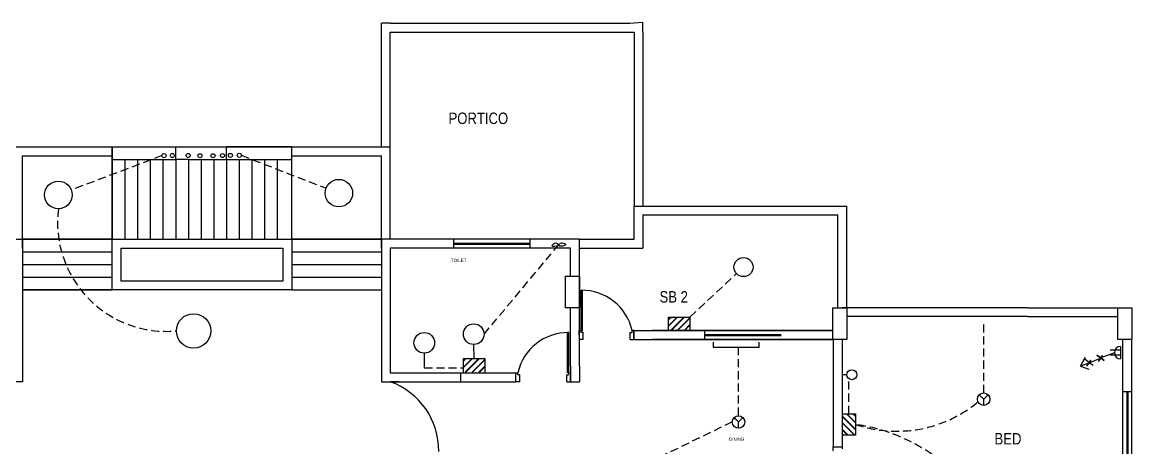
# Model space of a CAD drawing. Header units: inches. Extents: x 1479 to 9982, y -1510 to 1561.
# Drawn here: x 2212 to 3086, y 1016 to 1351 of the extents above; entities that cross this region are included whole.
import ezdxf

# ---------------------------------------------------------------- set-up
doc = ezdxf.new("R2010")
doc.units = ezdxf.units.IN
doc.linetypes.add('DASHED2', pattern=[9.525, 6.35, -3.175])
for name, color, linetype in [('CroSS_Arrow', 5, 'Continuous'), ('DOOR', 3, 'Continuous'), ('Door_arc', 255, 'Continuous'), ('FRAME', 20, 'Continuous'), ('Hatch', 7, 'Continuous'), ('LINTEL', 4, 'Continuous'), ('Portico', 7, 'Continuous'), ('STAIR', 6, 'Continuous'), ('TEXT', 5, 'Continuous'), ('Things', 20, 'Continuous'), ('WALL', 1, 'Continuous'), ('Window', 6, 'Continuous'), ('Wiring', 5, 'DASHED2'), ('Yellow_Wall', 2, 'Continuous')]:
    doc.layers.add(name, color=color, linetype=linetype)
doc.styles.add('ARA', font='ARIALN.TTF', dxfattribs={"height": 9})

msp = doc.modelspace()

# ---------------------------------------------------------------- hatches: boundary and pattern name
at = {"layer": 'Hatch'}
h = msp.add_hatch(dxfattribs=at)
h.set_pattern_fill('JIS_RC_30', color=256, scale=0.25, angle=-90, style=0)
h.set_pattern_definition([(225, (3985.644, 3018.202), (-5.3033, 5.3033), []), (225, (3985.644, 3017.952), (-5.3033, 5.3033), []), (225, (3985.644, 3017.702), (-5.3033, 5.3033), [])])
h.paths.add_polyline_path([(2720.85, 1107.94), (2720.85, 1118.54), (2737.69, 1118.54), (2737.69, 1107.94)])
h = msp.add_hatch(dxfattribs=at)
h.set_pattern_fill('JIS_RC_30', color=256, scale=0.125, angle=-90, style=0)
h.set_pattern_definition([(225, (3985.6442, 3018.202), (-2.6516504, 2.6516504), []), (225, (3985.6442, 3018.077), (-2.6516504, 2.6516504), []), (225, (3985.6442, 3017.952), (-2.6516504, 2.6516504), [])])
h.paths.add_polyline_path([(2720.85, 1107.94), (2720.85, 1118.54), (2737.69, 1118.54), (2737.69, 1107.94)])
h = msp.add_hatch(dxfattribs=at)
h.set_pattern_fill('JIS_RC_30', color=256, scale=0.25, angle=-90, style=0)
h.set_pattern_definition([(225, (3824.0425, 2985.475), (-5.3033, 5.3033), []), (225, (3824.0425, 2985.225), (-5.3033, 5.3033), []), (225, (3824.0425, 2984.975), (-5.3033, 5.3033), [])])
h.paths.add_polyline_path([(2559.25, 1075.22), (2559.25, 1085.81), (2576.09, 1085.81), (2576.09, 1075.22)])
h = msp.add_hatch(dxfattribs=at)
h.set_pattern_fill('JIS_RC_30', color=256, scale=0.125, angle=-90, style=0)
h.set_pattern_definition([(225, (3824.0425, 2985.475), (-2.6516504, 2.6516504), []), (225, (3824.0425, 2985.35), (-2.6516504, 2.6516504), []), (225, (3824.0425, 2985.225), (-2.6516504, 2.6516504), [])])
h.paths.add_polyline_path([(2559.25, 1075.22), (2559.25, 1085.81), (2576.09, 1085.81), (2576.09, 1075.22)])
h = msp.add_hatch(dxfattribs=at)
h.set_pattern_fill('JIS_RC_30', color=256, scale=0.25, style=0)
h.set_pattern_definition([(135, (4767.722, -222.412), (5.3033, 5.3033), []), (135, (4767.472, -222.412), (5.3033, 5.3033), []), (135, (4767.222, -222.412), (5.3033, 5.3033), [])])
h.paths.add_polyline_path([(2868.06, 1042.38), (2857.46, 1042.38), (2857.46, 1025.54), (2868.06, 1025.54)])
h = msp.add_hatch(dxfattribs=at)
h.set_pattern_fill('JIS_RC_30', color=256, scale=0.125, style=0)
h.set_pattern_definition([(135, (4767.7222, -222.4117), (2.6516504, 2.6516504), []), (135, (4767.5972, -222.4117), (2.6516504, 2.6516504), []), (135, (4767.4722, -222.4117), (2.6516504, 2.6516504), [])])
h.paths.add_polyline_path([(2868.06, 1042.38), (2857.46, 1042.38), (2857.46, 1025.54), (2868.06, 1025.54)])

# ---------------------------------------------------------------- linework, layer by layer
at = {"layer": 'CroSS_Arrow'}
for p, q in [((3045.16, 1079.99), (3048.97, 1086.78)), ((3048.97, 1086.78), (3045.16, 1079.99)), ((3052.04, 1082.75), (3048.97, 1085.04)), ((3053.41, 1084.59), (3049.96, 1079.97)), ((3060.79, 1085.91), (3051.69, 1082.28)), ((3052.04, 1082.75), (3053.41, 1084.59)), ((3061.14, 1086.37), (3058.08, 1088.67)), ((3058.08, 1088.67), (3063.89, 1084.32)), ((3062.52, 1088.22), (3059.06, 1083.59)), ((3071.84, 1090.45), (3061.14, 1086.37)), ((3061.14, 1086.37), (3062.52, 1088.22)), ((3063.89, 1084.32), (3061.14, 1086.37)), ((3051.69, 1082.28), (3045.16, 1079.99)), ((3045.16, 1079.99), (3051.7, 1077.55)), ((3051.69, 1082.28), (3051.69, 1082.28)), ((3052.04, 1082.75), (3055.29, 1080.63))]:
    msp.add_line(p, q, dxfattribs=at)
at = {"layer": 'DOOR'}
for p, q in [((2652.07, 1107.95), (2652.07, 1139.64)), ((2652.07, 1139.64), (2652.07, 1139.64)), ((2652.07, 1139.64), (2653.07, 1139.64)), ((2652.07, 1107.95), (2652.07, 1139.64)), ((2652.07, 1139.64), (2652.07, 1139.64)), ((2653.07, 1107.95), (2653.07, 1139.64)), ((2641.18, 1074.63), (2641.18, 1106.32)), ((2642.18, 1106.32), (2641.18, 1106.32)), ((2642.18, 1074.63), (2642.18, 1106.32)), ((2642.18, 1106.32), (2642.18, 1106.32)), ((2652.07, 1107.95), (2653.07, 1107.95)), ((2642.18, 1074.63), (2641.18, 1074.63))]:
    msp.add_line(p, q, dxfattribs=at)
at = {"layer": 'Door_arc'}
for p, q in [((2652.07, 1139.64), (2653.07, 1139.64)), ((2642.18, 1106.32), (2641.18, 1106.32))]:
    msp.add_line(p, q, dxfattribs=at)
for centre, radius, start, end in [((2652.57, 1099.14), 40.5, 12.56647, 90.7073), ((2641.68, 1065.82), 40.5, 89.2927, 167.43353), ((2482.31, 1013.47), 57.53, 359.25308, 70.25392)]:
    msp.add_arc(centre, radius, start, end, dxfattribs=at)
at = {"layer": 'FRAME'}
for p, q in [((2650.57, 1107.94), (2652.07, 1107.95)), ((2650.57, 1107.94), (2652.07, 1107.95)), ((2653.62, 1100.97), (2650.62, 1100.94)), ((2652.08, 1106.45), (2652.07, 1107.95)), ((2652.08, 1106.45), (2652.07, 1107.95)), ((2653.58, 1106.47), (2652.08, 1106.45)), ((2690.55, 1100.97), (2693.55, 1100.94)), ((2690.59, 1106.47), (2692.09, 1106.45)), ((2692.09, 1106.45), (2692.1, 1107.95)), ((2693.6, 1107.94), (2692.1, 1107.95)), ((2600.64, 1074.62), (2602.14, 1074.63)), ((2603.7, 1067.64), (2600.7, 1067.62)), ((2602.16, 1073.13), (2602.14, 1074.63)), ((2603.66, 1073.14), (2602.16, 1073.13)), ((2640.62, 1067.64), (2643.62, 1067.62)), ((2640.67, 1073.14), (2642.17, 1073.13)), ((2642.17, 1073.13), (2642.18, 1074.63)), ((2643.68, 1074.62), (2642.18, 1074.63)), ((2850.46, 1013.34), (2850.46, 1016.34)), ((2857.46, 1016.34), (2857.46, 1014.84))]:
    msp.add_line(p, q, dxfattribs=at)
at = {"layer": 'LINTEL'}
for p, q in [((2282.73, 1252.59), (2282.73, 1252.59)), ((2282.73, 1252.59), (2332.73, 1252.59)), ((2282.73, 1252.59), (2282.73, 1242.59)), ((2282.73, 1252.59), (2332.73, 1252.59)), ((2372.73, 1252.59), (2424.07, 1252.59)), ((2424.07, 1252.59), (2372.73, 1252.59)), ((2424.07, 1242.59), (2424.07, 1252.59)), ((2282.73, 1242.59), (2332.73, 1242.59)), ((2372.73, 1242.59), (2424.07, 1242.59)), ((2639.55, 1125.77), (2639.55, 1150.77)), ((2639.55, 1150.77), (2650.62, 1150.77)), ((2639.55, 1125.77), (2639.55, 1150.77)), ((2639.55, 1150.77), (2650.62, 1150.77)), ((2650.62, 1150.77), (2650.62, 1125.77)), ((2650.62, 1150.77), (2650.62, 1125.77)), ((2650.62, 1150.77), (2650.62, 1125.77)), ((2650.62, 1125.77), (2639.55, 1125.77)), ((2650.62, 1125.77), (2639.55, 1125.77)), ((2850.05, 1100.94), (2850.05, 1125.94)), ((2850.05, 1125.94), (2861.13, 1125.94)), ((2850.05, 1100.94), (2850.05, 1125.94)), ((2861.13, 1125.94), (2861.13, 1100.94)), ((2861.13, 1125.94), (2861.13, 1100.94)), ((3074.51, 1125.94), (3085.59, 1125.94)), ((3074.51, 1100.94), (3074.51, 1125.94)), ((3074.51, 1100.94), (3074.51, 1125.94)), ((3085.59, 1125.94), (3085.59, 1100.94)), ((3085.59, 1125.94), (3085.59, 1100.94)), ((3085.59, 1125.94), (3085.59, 1100.94)), ((2861.13, 1100.94), (2850.05, 1100.94)), ((2861.13, 1100.94), (2850.05, 1100.94)), ((3085.59, 1100.94), (3074.51, 1100.94)), ((3085.59, 1100.94), (3074.51, 1100.94))]:
    msp.add_line(p, q, dxfattribs=at)
at = {"layer": 'Portico', "color": 7}
for p, q in [((2494.74, 1343.01), (2494.74, 1350.01)), ((2501.74, 1350.01), (2494.74, 1350.01)), ((2501.74, 1350.01), (2690.26, 1350.01)), ((2690.26, 1350.01), (2700.67, 1350.75)), ((2700.67, 1343.01), (2700.67, 1350.75)), ((2494.74, 1252.59), (2494.74, 1343.01)), ((2501.74, 1252.59), (2501.74, 1343.01)), ((2501.74, 1343.01), (2690.26, 1343.01)), ((2690.26, 1343.01), (2693.67, 1343.01)), ((2693.67, 1343.01), (2693.67, 1205.97)), ((2700.67, 1343.01), (2700.67, 1205.97))]:
    msp.add_line(p, q, dxfattribs=at)
at = {"layer": 'STAIR'}
for p, q in [((2282.73, 1179.87), (2282.73, 1252.59)), ((2424.07, 1179.87), (2424.07, 1252.59)), ((2282.73, 1242.59), (2282.73, 1179.87)), ((2292.73, 1242.59), (2292.73, 1179.87)), ((2302.73, 1242.59), (2302.73, 1179.87)), ((2312.73, 1242.59), (2312.73, 1179.87)), ((2322.73, 1242.59), (2322.73, 1179.87)), ((2332.73, 1242.59), (2332.73, 1179.87)), ((2342.73, 1242.59), (2342.73, 1179.87)), ((2352.73, 1242.59), (2352.73, 1179.87)), ((2362.73, 1242.59), (2362.73, 1179.87)), ((2372.73, 1242.59), (2372.73, 1179.87)), ((2382.73, 1242.59), (2382.73, 1179.87)), ((2392.73, 1242.59), (2392.73, 1179.87)), ((2402.73, 1242.59), (2402.73, 1179.87)), ((2412.73, 1242.59), (2412.73, 1179.87)), ((2212.06, 1179.87), (2282.73, 1179.87)), ((2212.06, 1179.87), (2282.73, 1179.87)), ((2282.73, 1179.87), (2212.06, 1179.87)), ((2212.06, 1179.87), (2282.73, 1179.87)), ((2282.73, 1139.87), (2282.73, 1179.87)), ((2424.07, 1179.87), (2494.74, 1179.87)), ((2424.07, 1179.87), (2494.74, 1179.87)), ((2494.74, 1179.87), (2424.07, 1179.87)), ((2424.07, 1179.87), (2494.74, 1179.87)), ((2494.74, 1179.87), (2424.07, 1179.87)), ((2424.07, 1179.87), (2424.07, 1139.87)), ((2212.06, 1169.87), (2282.73, 1169.87)), ((2424.07, 1169.87), (2494.74, 1169.87)), ((2212.06, 1159.87), (2282.73, 1159.87)), ((2424.07, 1159.87), (2494.74, 1159.87)), ((2212.06, 1149.87), (2282.73, 1149.87)), ((2424.07, 1149.87), (2494.74, 1149.87)), ((2212.06, 1139.87), (2282.73, 1139.87)), ((2282.73, 1139.87), (2212.06, 1139.87)), ((2212.06, 1139.87), (2282.73, 1139.87)), ((2424.07, 1139.87), (2494.74, 1139.87))]:
    msp.add_line(p, q, dxfattribs=at)
at = {"layer": 'Things'}
for p, q in [((2639.6, 1175.51), (2640.08, 1175.76)), ((2639.6, 1175.51), (2639.6, 1175.51)), ((2640.08, 1175.76), (2639.65, 1176.01)), ((2720.85, 1107.94), (2720.85, 1118.54)), ((2720.85, 1118.54), (2737.69, 1118.54)), ((2737.69, 1118.54), (2737.69, 1107.94)), ((2567.67, 1085.81), (2567.52, 1096.96)), ((2755.93, 1098.71), (2755.93, 1094.83)), ((2755.93, 1094.83), (2792.08, 1094.83)), ((2792.08, 1094.83), (2792.08, 1098.71)), ((2792.08, 1094.83), (2792.08, 1098.71)), ((3076.76, 1092.45), (3068.62, 1092.45)), ((3076.76, 1095.37), (3076.76, 1085.53)), ((2528.49, 1090.12), (2528.5, 1078.46)), ((2559.25, 1075.22), (2559.25, 1085.81)), ((2559.25, 1085.81), (2576.09, 1085.81)), ((2576.09, 1085.81), (2576.09, 1075.22)), ((3076.76, 1088.45), (3068.62, 1088.45)), ((2861.21, 1073.17), (2857.46, 1073.17)), ((2857.46, 1058.64), (2857.46, 1058.64)), ((2857.46, 1058.64), (2857.46, 1058.64)), ((2966.49, 1056.39), (2965.47, 1057.41)), ((2965.47, 1057.41), (2968.95, 1053.93)), ((2971.42, 1056.39), (2972.44, 1057.41)), ((2968.95, 1053.93), (2966.49, 1056.39)), ((2968.95, 1053.93), (2971.42, 1056.39)), ((2968.95, 1049.01), (2968.95, 1053.93)), ((2857.46, 1042.38), (2868.06, 1042.38)), ((2868.06, 1042.38), (2868.06, 1025.54)), ((2773.39, 1038.45), (2772.37, 1039.47)), ((2772.37, 1039.47), (2775.85, 1035.98)), ((2775.85, 1035.98), (2773.39, 1038.45)), ((2775.85, 1035.98), (2778.31, 1038.45)), ((2775.85, 1031.06), (2775.85, 1035.98)), ((2778.31, 1038.45), (2779.33, 1039.47)), ((2868.06, 1025.54), (2857.46, 1025.54))]:
    msp.add_line(p, q, dxfattribs=at)
for centre, radius in [((2323.55, 1245.67), 1.6), ((2330.11, 1245.76), 1.6), ((2342.58, 1245.76), 1.6), ((2351.81, 1245.59), 1.6), ((2351.81, 1245.59), 1.6), ((2351.81, 1245.59), 1.6), ((2362.14, 1245.61), 1.6), ((2369.63, 1245.74), 1.6), ((2375.83, 1245.87), 1.6), ((2382.82, 1245.93), 1.6), ((2240.38, 1214.74), 10.89), ((2461.21, 1216.12), 10.85), ((2779.82, 1157.9), 7.51), ((2346.84, 1107.68), 13.54), ((2567.41, 1105.1), 8.14), ((2528.49, 1098.25), 8.14), ((2865.16, 1073.17), 3.95), ((2968.95, 1053.93), 4.92), ((2775.85, 1035.98), 4.92)]:
    msp.add_circle(centre, radius, dxfattribs=at)
msp.add_arc((3076.76, 1090.45), 4.92, 90, 270, dxfattribs=at)
msp.add_open_spline([(2639.65, 1176.01), (2638.86, 1176.43), (2635.1, 1177.28), (2634.36, 1173.86), (2626.87, 1173.51), (2633.19, 1178.85), (2634.12, 1173.25), (2638.92, 1175.23), (2639.6, 1175.51)], degree=3, knots=[49.413009, 49.413009, 49.413009, 49.413009, 52.874547, 57.906573, 67.483211, 74.583805, 83.977024, 87.078224, 87.078224, 87.078224, 87.078224], dxfattribs=at)
at = {"layer": 'WALL'}
for p, q in [((2205.06, 1252.59), (2332.73, 1252.59)), ((2332.73, 1242.59), (2332.73, 1252.59)), ((2332.73, 1252.59), (2372.73, 1252.59)), ((2372.73, 1252.59), (2501.74, 1252.59)), ((2372.73, 1242.59), (2372.73, 1252.59)), ((2501.74, 1179.87), (2501.74, 1252.59)), ((2212.06, 1179.87), (2212.06, 1245.59)), ((2212.06, 1245.59), (2282.73, 1245.59)), ((2342.73, 1242.59), (2332.73, 1242.59)), ((2342.73, 1242.59), (2372.73, 1242.59)), ((2424.07, 1245.59), (2494.74, 1245.59)), ((2494.74, 1179.87), (2494.74, 1245.59)), ((2205.06, 1179.87), (2212.06, 1179.87)), ((2212.06, 1179.87), (2212.06, 1085.54)), ((2212.06, 1172.87), (2212.06, 1179.87)), ((2212.06, 1179.87), (2212.06, 1179.87)), ((2494.74, 1179.87), (2494.74, 1085.54)), ((2494.74, 1172.87), (2494.74, 1179.87)), ((2494.74, 1179.87), (2494.74, 1179.87)), ((2501.74, 1179.87), (2494.74, 1179.87)), ((2494.74, 1179.87), (2494.74, 1085.54)), ((2494.74, 1172.87), (2494.74, 1179.87)), ((2494.74, 1179.87), (2494.74, 1179.87)), ((2501.74, 1179.87), (2494.74, 1179.87)), ((2650.62, 1179.87), (2501.74, 1179.87)), ((2650.62, 1179.87), (2501.74, 1179.87)), ((2551.78, 1172.87), (2551.78, 1179.87)), ((2611.78, 1172.87), (2611.78, 1179.87)), ((2650.62, 1080.23), (2650.62, 1179.87)), ((2650.62, 1172.87), (2650.62, 1179.87)), ((2650.62, 1080.23), (2650.62, 1179.87)), ((2650.62, 1172.87), (2650.62, 1179.87)), ((2643.62, 1172.87), (2501.74, 1172.87)), ((2501.74, 1172.87), (2501.74, 1085.54)), ((2643.62, 1172.87), (2501.74, 1172.87)), ((2501.74, 1172.87), (2501.74, 1085.54)), ((2643.62, 1150.77), (2643.62, 1172.87)), ((2643.62, 1150.77), (2643.62, 1172.87)), ((2643.62, 1080.23), (2643.62, 1125.94)), ((2643.62, 1080.23), (2643.62, 1125.94)), ((3003.38, 1125.94), (2857.46, 1125.94)), ((3003.38, 1118.94), (2861.13, 1118.94)), ((3003.38, 1125.94), (3074.51, 1125.94)), ((3003.38, 1118.94), (3074.51, 1118.94)), ((2650.62, 1100.94), (2650.57, 1107.94)), ((2650.62, 1100.94), (2650.57, 1107.94)), ((2650.62, 1100.94), (2650.62, 1107.94)), ((2650.62, 1100.94), (2650.62, 1107.94)), ((2650.62, 1100.94), (2650.62, 1100.94)), ((2650.62, 1100.94), (2650.62, 1100.94)), ((2653.62, 1100.97), (2653.58, 1106.47)), ((2690.55, 1100.97), (2690.59, 1106.47)), ((2693.55, 1100.94), (2693.6, 1107.94)), ((2693.55, 1100.94), (2693.55, 1107.94)), ((2693.55, 1100.94), (2693.55, 1100.94)), ((2693.67, 1107.94), (2835.97, 1107.94)), ((2693.67, 1100.94), (2693.67, 1107.94)), ((2693.67, 1100.94), (2835.97, 1100.94)), ((2707.75, 1107.94), (2850.05, 1107.94)), ((2707.75, 1100.94), (2850.05, 1100.94)), ((2850.46, 1107.94), (2708.16, 1107.94)), ((2850.46, 1100.94), (2708.16, 1100.94)), ((2749.38, 1100.94), (2749.38, 1107.94)), ((2850.46, 1100.94), (2850.46, 1016.34)), ((2850.46, 1100.94), (2850.46, 1016.34)), ((2857.46, 1100.94), (2857.46, 1016.34)), ((2857.46, 1100.94), (2857.46, 1016.34)), ((3078.59, 962.94), (3078.59, 1100.94)), ((3078.59, 962.94), (3078.59, 1100.94)), ((3085.59, 768.94), (3085.59, 1100.94)), ((3085.59, 768.94), (3085.59, 1100.94)), ((2212.06, 1085.54), (2212.06, 1067.62)), ((2494.74, 1085.54), (2494.74, 1067.62)), ((2494.74, 1085.54), (2494.74, 1067.62)), ((2501.74, 1085.54), (2501.74, 1074.62)), ((2501.74, 1085.54), (2501.74, 1074.62)), ((2643.62, 1080.23), (2643.62, 1067.62)), ((2643.62, 1080.23), (2643.62, 1067.62)), ((2650.62, 1080.23), (2650.62, 1067.62)), ((2650.62, 1080.23), (2650.62, 1067.62)), ((2212.06, 1067.62), (2205.06, 1067.62)), ((2494.74, 1067.62), (2501.74, 1067.62)), ((2494.74, 1067.62), (2501.74, 1067.62)), ((2501.74, 1074.62), (2557.24, 1074.62)), ((2501.74, 1074.62), (2557.24, 1074.62)), ((2501.74, 1067.62), (2557.24, 1067.62)), ((2501.74, 1067.62), (2557.24, 1067.62)), ((2501.74, 1067.62), (2508.74, 1067.62)), ((2508.74, 1067.62), (2501.74, 1067.62)), ((2508.74, 1067.62), (2501.74, 1067.62)), ((2508.74, 1067.62), (2501.74, 1067.62)), ((2508.74, 1067.62), (2501.74, 1067.62)), ((2501.74, 1067.62), (2508.74, 1067.62)), ((2501.74, 1067.62), (2508.74, 1067.62)), ((2501.74, 1067.62), (2508.74, 1067.62)), ((2501.74, 1067.62), (2508.74, 1067.62)), ((2557.24, 1067.62), (2557.24, 1074.62)), ((2557.24, 1074.62), (2600.58, 1074.62)), ((2557.24, 1067.62), (2600.58, 1067.62)), ((2600.58, 1067.62), (2600.58, 1074.62)), ((2600.7, 1067.62), (2600.64, 1074.62)), ((2600.7, 1067.62), (2600.7, 1074.62)), ((2600.7, 1067.62), (2600.7, 1067.62)), ((2603.7, 1067.64), (2603.66, 1073.14)), ((2640.62, 1067.64), (2640.67, 1073.14)), ((2643.62, 1067.62), (2643.68, 1074.62)), ((2643.62, 1067.62), (2643.62, 1074.62)), ((2643.62, 1067.62), (2650.62, 1067.62)), ((2643.62, 1067.62), (2650.62, 1067.62)), ((2643.62, 1067.62), (2643.62, 1067.62)), ((3078.59, 1059.96), (3085.59, 1059.96)), ((2850.46, 1016.34), (2857.46, 1016.34)), ((2850.46, 1016.34), (2857.46, 1016.34))]:
    msp.add_line(p, q, dxfattribs=at)
at = {"layer": 'Window'}
for p, q in [((2551.78, 1176.87), (2611.78, 1176.87)), ((2551.78, 1175.87), (2611.78, 1175.87)), ((2749.38, 1104.94), (2809.38, 1104.94)), ((2749.38, 1103.94), (2809.38, 1103.94)), ((3081.59, 1059.96), (3081.59, 999.96)), ((3082.59, 1059.96), (3082.59, 999.96))]:
    msp.add_line(p, q, dxfattribs=at)
at = {"layer": 'Wiring'}
for p, q in [((2321.95, 1245.67), (2250.57, 1218.6)), ((2384.42, 1245.93), (2451.1, 1220.05)), ((2575.54, 1105.1), (2634.2, 1175.29)), ((2737.69, 1118.54), (2774.33, 1152.77)), ((2720.85, 1113.24), (2720.85, 1113.24)), ((2968.95, 1058.85), (2968.95, 1112.77)), ((2775.85, 1040.91), (2775.85, 1094.83)), ((2528.5, 1078.46), (2559.25, 1078.46)), ((2559.25, 1080.51), (2559.25, 1080.51)), ((2862.76, 1042.38), (2862.76, 1070.03)), ((2862.76, 1042.38), (2862.76, 1042.38)), ((2770.93, 1035.98), (2660.93, 982.49))]:
    msp.add_line(p, q, dxfattribs=at)
for centre, radius, start, end in [((2325.46, 1193.07), 85.76, 172.78403, 275.24891), ((2900.34, 1129.65), 100.98, 251.35967, 309.49036), ((2849.42, 898.11), 137.13, 31.0156, 82.18609)]:
    msp.add_arc(centre, radius, start, end, dxfattribs=at)
at = {"layer": 'Yellow_Wall'}
for p, q in [((2693.67, 1179.87), (2693.67, 1205.97)), ((2693.67, 1205.97), (2861.13, 1205.97)), ((2861.13, 1125.94), (2861.13, 1205.97)), ((2700.67, 1198.97), (2854.13, 1198.97)), ((2700.67, 1198.97), (2700.67, 1172.87)), ((2854.13, 1125.94), (2854.13, 1198.97)), ((2282.73, 1179.87), (2424.07, 1179.87)), ((2282.73, 1139.87), (2282.73, 1179.87)), ((2424.07, 1179.87), (2424.07, 1139.87)), ((2650.62, 1179.87), (2693.67, 1179.87)), ((2700.67, 1179.87), (2700.67, 1179.87)), ((2289.73, 1172.87), (2417.07, 1172.87)), ((2289.73, 1146.87), (2289.73, 1172.87)), ((2417.07, 1172.87), (2417.07, 1146.87)), ((2650.62, 1172.87), (2693.67, 1172.87)), ((2693.67, 1172.87), (2700.67, 1172.87)), ((2417.07, 1146.87), (2289.73, 1146.87)), ((2424.07, 1139.87), (2282.73, 1139.87))]:
    msp.add_line(p, q, dxfattribs=at)

# ---------------------------------------------------------------- texts
at = {"layer": 'TEXT', "style": 'ARA'}
for s, insert, char_height, width, attachment_point in [('PORTICO', (2547.58, 1279.57), 9, 94.1162, 1), ('SB 2', (2736.06, 1138.96), 9, 27.2112, 3), ('DINING', (2780.52, 1023.66), 2.5, 30.2688, 3), ('BED', (2998.69, 1027.21), 9, 26.7885, 3)]:
    msp.add_mtext(s, dxfattribs=dict(at, insert=insert, char_height=char_height, width=width, attachment_point=attachment_point))
at = {"layer": 'TEXT', "insert": (2561.65, 1164.42), "char_height": 2.5, "width": 51.9779, "attachment_point": 3}
msp.add_mtext('^ITOILET', dxfattribs=at)

doc.saveas('drawing.dxf')
